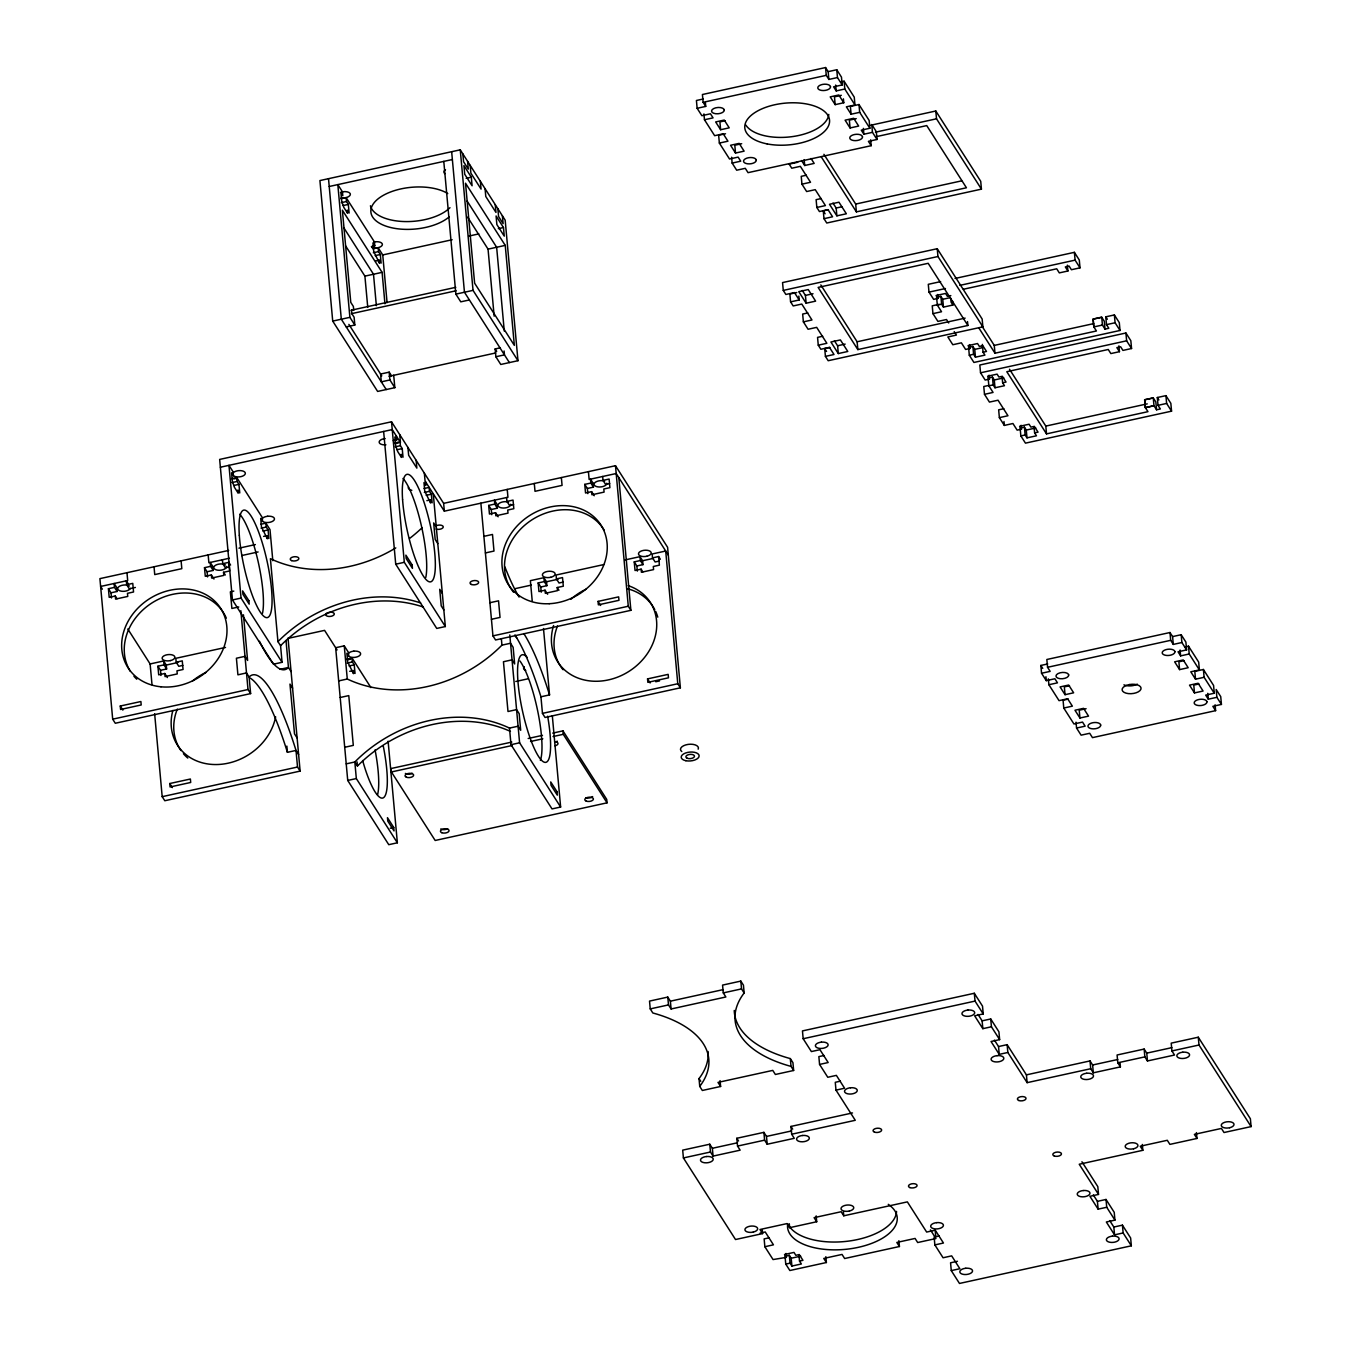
<?xml version="1.0" encoding="UTF-8"?>
<svg xmlns="http://www.w3.org/2000/svg" width="1351" height="1351" viewBox="0 0 1351 1351"><rect width="100%" height="100%" fill="white"/><g stroke="black" fill="none" stroke-linecap="round" stroke-linejoin="round"><path stroke-width="1.5" d="M731.6 157.223L732.141 163.083L736.683 170.209L745.279 168.318L748.049 172.658L871.192 145.688L868.423 141.348L877.019 139.474L872.459 132.347L863.88 134.222L861.262 130.152L869.858 128.261L859.692 112.336L851.096 114.21L846.368 106.83L854.963 104.956L844.797 89.014L836.201 90.905L833.601 86.819L842.197 84.944L837.468 77.547L828.872 79.439L828.163 71.637L825.562 67.55L702.419 94.519L703.128 102.321L705.729 106.408L697.133 108.283L696.424 100.481L703.297 98.978M500.309 347.815L495.141 348.946L495.851 356.748L500.782 364.466L517.973 360.7L505.173 220.162L460.252 149.826L319.917 180.561L332.718 321.099L377.638 391.435L394.83 387.669L393.698 375.223M828.163 71.637L836.759 69.745L841.47 77.125L842.197 84.944M703.128 102.321L826.272 75.352L828.872 79.439M329.222 186.489L452.365 159.519M840.643 81.972L844.088 81.212L854.254 97.137L854.963 104.956M340.976 198.749L346.126 197.618L374.43 241.93L374.784 245.831L371.356 246.591M703.939 113.906L704.462 119.749L713.058 117.875L710.457 113.788L701.861 115.679L697.133 108.283M341.33 202.65L346.481 201.519L348.338 204.423L349.115 213.019L347.275 210.131L347.562 213.238L343.863 207.463L341.735 201.468L340.942 192.855L342.799 195.743L342.445 191.842L337.818 184.614L349.892 317.333L354.823 325.034L346.228 326.925M725.065 120.779L719.914 121.911L720.623 129.73L729.219 127.838L724.254 120.07L715.658 121.945L720.623 129.73M841.335 95.313L834.462 96.833L835.171 104.635L843.767 102.76L843.412 98.843M466.163 178.315L471.313 177.184L472.09 185.779L464.71 174.228L463.933 165.616L471.313 177.184M343.171 205.538L348.338 204.423M725.521 133.766L718.648 135.269L719.357 143.071L729.523 158.996L738.119 157.121L740.736 161.191L732.141 163.083M869.858 128.261L869.149 120.459L858.983 104.534L850.387 106.408L851.096 114.21M719.357 143.071L727.953 141.196L723.224 133.8L714.645 135.691L704.462 119.749M741.682 143.73L734.809 145.232L735.518 153.035L744.114 151.16L739.149 143.392L730.553 145.266L735.518 153.035M856.23 118.635L849.357 120.138L850.066 127.957L858.662 126.065L853.697 118.297L845.101 120.171L850.066 127.957M870.669 125.255L935.804 111.002L980.725 181.321L981.434 189.14L826.761 223.016L823.992 218.676L823.266 210.857L828.433 209.726M875.448 132.178L936.513 118.804L981.434 189.14M875.786 136.755L926.735 125.592L966.438 187.772L856.399 211.871L821.222 156.8M372.96 248.837L378.128 247.706L382.738 254.934L387.078 302.641M373.332 252.738L378.483 251.607L380.323 254.495L381.117 263.107L379.259 260.219L375.831 260.963M797.749 162.255L789.153 164.147L791.77 168.216L800.349 166.342L810.532 182.267L801.937 184.158L801.227 176.339L806.378 175.208M375.173 255.626L380.323 254.495M498.316 228.657L503.467 227.525L504.261 236.138L496.864 224.57L496.087 215.974L503.467 227.525M382.367 255.018L452.146 239.735M468.561 236.138L478.828 233.892M801.548 160.549L804.706 165.498L814.18 163.42L811.022 158.472M345.62 245.916L364.905 276.128L382.097 272.362L384.951 303.772M467.632 217.173L488.049 249.141L505.24 245.392L514.343 345.366L474.623 283.186L465.521 183.212L505.24 245.392M821.273 198.529L816.122 199.661L816.831 207.463L819.432 211.55L828.028 209.658L832.571 216.785L823.992 218.676M816.831 207.463L825.427 205.588L815.244 189.664L806.648 191.538L801.937 184.158M351.091 310.24L455.777 287.324M351.412 313.685L456.081 290.769M832.993 203.089L836.168 208.037L841.842 206.787M823.924 154.318L855.69 204.069L961.659 180.848M332.718 321.099L349.892 317.333M443.787 161.394L455.861 294.13L473.036 290.364L517.973 360.7M836.877 215.839L846.351 213.779L838.954 202.211L829.497 204.288L836.877 215.839L836.168 208.037M469.371 299.956L460.775 301.83L455.861 294.13M829.869 347.443L824.701 348.575L825.427 356.377L828.197 360.717L982.869 326.841L982.16 319.039L937.239 248.702L782.55 282.579L783.276 290.397L785.877 294.467L794.472 292.593L799.184 299.973L790.588 301.864L789.879 294.045L796.752 292.542M391.503 375.781L389.189 372.15L380.594 374.041L381.303 381.843L389.899 379.952L394.83 387.669M389.071 376.321L495.8 352.932M783.276 290.397L937.949 256.521L982.869 326.841M495.851 356.748L504.447 354.874L504.092 350.973M802.274 290.448L805.432 295.396L813.015 293.741M806.142 303.215L815.616 301.138L808.236 289.57L798.762 291.647L806.142 303.215L805.432 295.396M940.634 281.616L928.289 284.318L928.998 292.12L933.625 299.365L937.915 298.419L937.56 294.518M955.039 278.458L1074.383 252.333L1079.297 260.034L1080.006 267.836L1071.411 269.727L1069.097 266.096L1065.314 266.924L1067.915 270.994L1059.319 272.885L1056.718 268.798L963.381 289.249M807.814 312.925L802.663 314.057L803.372 321.859L808.084 329.256L816.68 327.364L826.863 343.306L818.267 345.18L817.558 337.378L822.708 336.247M928.998 292.12L945.464 288.523M959.869 285.365L1075.092 260.135L1080.006 267.836M803.372 321.859L811.968 319.984L801.785 304.059L793.189 305.934L790.588 301.864M952.573 301.121L952.928 305.022L943.454 307.099L942.745 299.28L940.904 296.393L936.598 297.338L937.324 305.14L941.546 311.743L932.95 313.635L932.241 305.833L939.114 304.313M950.817 295.599L947.389 296.342L945.548 293.454L936.074 295.531L937.915 298.419M942.745 299.28L950.327 297.625M507.233 489.417L507.942 497.236L444.344 511.168L443.635 503.349L391.52 421.782L219.656 459.424L232.456 599.962L273.476 664.185L282.072 662.311L280.569 645.71L277.951 641.641L270.403 558.689A130.017 109.651 -32.6 0 0 395.775 547.898M937.324 305.14L941.613 304.195L943.454 307.099M220.365 467.226L392.229 429.584L400.436 442.436L399.727 434.634M393.259 440.662L396.687 439.919L396.333 436.018M834.428 340.79L837.603 345.755L845.169 344.1M231.612 478.676L236.763 477.545L262.195 517.382L262.55 521.283L260.709 518.396L261.486 526.991L267.312 538.779L267.025 535.671L263.597 536.415M394.88 442.925L400.031 441.794L400.386 445.695L402.226 448.583L403.02 457.195L401.163 454.308L401.45 457.415L397.751 451.622L395.623 445.627L394.847 437.032L396.687 439.919M820.817 284.926L857.125 341.769L965.138 318.127M233.74 478.946L237.168 478.186M395.286 443.567L398.714 442.807M231.967 482.577L237.117 481.463L238.958 484.35L239.752 492.946L237.894 490.058L238.181 493.166L234.483 487.39L232.355 481.395L231.578 472.782L233.419 475.67L233.064 471.769L228.961 465.352L241.052 598.071L282.072 662.311M395.235 446.826L400.386 445.695M233.807 485.482L238.958 484.35M397.076 449.714L402.226 448.583M825.427 356.377L834.006 354.502L829.463 347.376L820.868 349.267L818.267 345.18M838.312 353.557L847.786 351.48L840.39 339.928L830.916 342.006L838.312 353.557L837.603 345.755M967.873 325.473L928.171 263.31L818.132 287.408L857.834 349.588L967.873 325.473L967.519 321.572M1102.416 325.017L1105.017 329.104L1108.816 328.276L1106.503 324.645L1105.777 316.826L1114.372 314.952L1119.303 322.653L1120.013 330.471L973.936 362.456L969.309 355.229L968.599 347.427M970.035 347.106L972.889 346.481L974.747 349.369L975.456 357.171L984.93 355.11L983.072 352.206L982.363 344.404M969.562 344.606L969.917 348.507L965.61 349.453L961.388 342.833L952.81 344.725L947.845 336.956L956.424 335.065L954.228 331.62M974.747 349.369L982.312 347.714M981.789 325.844L994.268 345.4L1093.685 323.615M1106.503 324.645L1115.082 322.754L1120.013 330.471M969.309 355.229L973.598 354.283L975.456 357.171M983.072 352.206L986.5 351.463L982.802 345.687L979.391 346.43L977.533 343.542L968.059 345.62L969.917 348.507M979.103 328.327L994.978 353.202L1096.438 330.978L1093.854 326.942L1093.111 319.089L1101.724 317.249L1104.307 321.285L1105.017 329.104M1034.089 427.051L1034.613 432.894L1036.47 435.799L1026.996 437.859L1026.27 430.057L1024.43 427.169L1020.14 428.115L1020.849 435.917L1025.46 443.145L1171.553 411.16L1170.844 403.341L1165.913 395.64L1157.317 397.515L1158.027 405.334L1160.357 408.965L1156.557 409.792L1155.848 401.973L1153.264 397.937L1144.652 399.778L1145.378 407.63L1147.962 411.667L1046.518 433.891L1006.799 371.711L1108.259 349.487L1110.86 353.574L1119.455 351.682L1116.855 347.612L1120.638 346.785L1122.951 350.416L1131.547 348.524L1130.838 340.722L1125.907 333.005L979.83 365.006L980.539 372.808L985.166 380.053L989.456 379.107L989.101 375.206M260.726 524.289L265.894 523.158L269.997 529.575L272.818 560.682M423.994 488.522L429.162 487.39L429.517 491.308L431.357 494.196L432.134 502.792L430.293 499.904L426.865 500.664M261.081 528.19L266.248 527.059L268.089 529.947L268.866 538.559L267.025 535.671M424.349 492.423L429.517 491.308M980.539 372.808L1126.633 340.824L1131.547 348.524M262.938 531.078L268.089 529.947M426.207 495.327L431.357 494.196M1002.087 376.963L1002.628 382.806L1004.468 385.711L994.995 387.771L994.285 379.969L992.445 377.081L988.138 378.027L988.848 385.829L993.069 392.432L984.491 394.323L983.764 386.521L988.932 385.39M994.285 379.969L1003.759 377.892M228.674 550.431L99.906 578.633L112.69 719.171L115.291 723.258L250.627 693.603L249.108 677.02L246.507 672.933L237.911 674.825L236.408 658.224L245.004 656.35L247.605 660.436L243.45 614.806M238.941 548.185L255.356 544.588M443.635 503.349L615.482 465.707L667.597 547.29L680.38 687.811L545.061 717.465L542.46 713.379L540.94 696.795A130.017 27.949 77.6 0 0 515.255 635.494M988.848 385.829L993.154 384.883L994.995 387.771M1002.628 382.806L1006.039 382.063L1002.341 376.287L998.929 377.03L997.089 374.143L987.615 376.22L989.456 379.107M229.383 558.233L208.881 562.742L208.155 554.923M241.694 555.548L258.109 551.951M108.418 588.715L114.497 587.381L117.115 591.468L111.018 592.802L108.418 588.715L109.195 597.328L115.291 595.994L117.03 598.713M128.058 583.531L126.319 580.812L126.673 584.713L132.77 583.379L133.546 591.991L127.467 593.325L127.754 596.433L115.561 599.101L115.291 595.994M204.491 567.673L210.587 566.339L213.188 570.426L207.091 571.76L204.491 567.673L205.284 576.286L211.364 574.952L213.965 579.022M222.408 559.77L222.763 563.671L228.859 562.337L230.582 565.056M488.674 505.426L494.77 504.092L497.371 508.179L491.274 509.513L488.674 505.426L489.45 514.039L495.547 512.705L498.147 516.791M506.591 497.523L506.946 501.424L513.025 500.09L513.819 508.702L507.723 510.036L508.01 513.144L495.834 515.812L495.547 512.705M584.747 484.384L590.843 483.05L593.444 487.137L587.364 488.471L584.747 484.384L585.54 492.997L591.62 491.663L594.237 495.733M602.664 476.481L603.019 480.382L609.115 479.048L609.892 487.66L603.813 488.994L604.083 492.102L591.907 494.77L591.62 491.663M211.482 566.812L212.833 566.525L213.188 570.426M591.738 483.523L593.089 483.236L593.444 487.137M135.37 587.465L129.291 588.8L126.673 584.713M229.434 566.863L225.364 567.758L222.763 563.671M513.6 504.615L509.547 505.51L506.946 501.424M609.689 483.574L605.62 484.469L603.019 480.382M211.364 574.952L211.651 578.059L223.827 575.391L223.54 572.284L229.636 570.949L228.859 562.337M1003.827 408.694L998.659 409.826L999.368 417.628L1004.333 425.413L1012.929 423.522L1017.151 430.142L1021.457 429.196L1021.103 425.295M999.368 417.628L1007.964 415.753L998.034 400.217L989.439 402.091L984.491 394.323M233.807 591.113L230.362 591.873L231.882 608.457L238.755 606.954M483.894 536.347L492.49 534.456L493.993 551.056L485.397 552.931M232.456 599.962L241.052 598.071M395.725 564.194L404.321 562.32L445.34 626.543L436.745 628.435L395.725 564.194L383.633 431.476M1026.27 430.057L1035.744 427.98M1009.501 369.228L1045.809 426.089L1147.252 403.865M1145.378 407.63L1153.974 405.739L1153.264 397.937L1144.652 399.778L1145.378 407.63L1153.957 405.705L1156.557 409.792M1158.027 405.334L1166.622 403.442L1171.553 411.16M1020.849 435.917L1025.139 434.971L1026.996 437.859M1034.613 432.894L1038.041 432.151L1034.342 426.376L1030.931 427.119L1029.074 424.231L1019.6 426.308L1021.457 429.196M166.612 668.965L163.995 664.878L157.915 666.212L160.516 670.299L166.612 668.965L166.257 665.064L163.64 660.977L150.113 663.949L152.004 684.687M225.516 647.433L175.833 658.309L176.187 662.21L178.788 666.296L182.841 665.401M546.868 585.675L544.267 581.589L538.171 582.923L540.772 587.01L546.868 585.675L546.513 581.774L543.913 577.688L530.369 580.66L532.26 601.398M603.829 564.566L556.088 575.019L556.443 578.92L559.044 583.007L563.114 582.112M625.108 559.905L639.986 556.646L642.586 560.733L642.941 564.634L636.861 565.968L634.244 561.881L640.34 560.547L642.941 564.634M176.187 662.21L182.267 660.875L183.061 669.488L176.964 670.822L177.251 673.929L165.058 676.598L164.788 673.49L158.692 674.825L157.915 666.212M556.443 578.92L562.523 577.586L563.316 586.199L557.22 587.533L557.507 590.64L545.331 593.309L545.044 590.201L538.948 591.535L538.171 582.923M680.38 687.811L677.78 683.741L665.705 551.022L652.161 553.978L652.516 557.879L658.612 556.544L660.352 559.263M166.257 665.064L177.842 662.514M287.645 638.466L324.578 630.377L337.058 649.915M514.9 588.698L531.315 585.101M545.686 581.943L557.997 579.258M641.235 561.02L652.837 558.487M659.187 561.07L655.134 561.965L652.516 557.879M642.856 571.878L641.117 569.159L635.038 570.494L634.244 561.881M489.94 602.698L498.536 600.823L500.039 617.407L491.443 619.298M349.74 671.312L353.185 670.552L353.472 673.659L347.646 661.889L346.869 653.276L348.71 656.164L348.355 652.263L344.252 645.846L335.656 647.72L347.731 780.439L388.767 844.679L397.363 842.788L388.109 741.175M279.86 669.37L288.455 667.478L291.056 671.565M120.256 706.033L140.892 701.524L141.196 704.969L120.577 709.478L120.256 706.033L122.873 710.119M598.037 601.398L618.657 596.872L618.978 600.317L598.358 604.843L598.037 601.398L600.638 605.468M346.886 659.17L352.054 658.038L370.917 687.591M347.308 659.812L350.736 659.068M347.241 663.071L352.408 661.939L354.249 664.844L355.026 673.44L353.185 670.552M349.098 665.959L354.249 664.844M112.69 719.171L248.01 689.534L250.627 693.603M492.946 635.882L628.283 606.244L630.883 610.331L495.564 639.969L492.946 635.882L480.872 503.163M338.679 680.904L347.275 679.013A130.017 109.651 -32.6 0 0 501.947 645.136L510.543 643.262L513.144 647.332L514.647 663.932L512.046 659.845L503.45 661.737L507.993 711.504L516.572 709.63L519.189 713.7L520.692 730.283L518.092 726.213L509.496 728.088A130.017 109.651 -32.6 0 0 354.823 761.981L346.228 763.855M340.182 697.488L348.778 695.613L353.303 745.38L344.725 747.272M515.812 681.478L528.089 678.793M249.884 677.898A130.017 27.949 77.6 0 1 287.408 752.321L296.004 750.43L298.605 754.517M540.94 696.795L549.536 694.904L543.49 628.536M169.753 783.529L190.39 779.02L190.694 782.465L170.074 786.974L169.753 783.529L172.371 787.616M647.534 678.894L668.154 674.369L668.475 677.814L647.855 682.339L647.534 678.894L650.135 682.964M655.759 681.731L659.524 680.921M162.188 796.668L297.524 767.03L300.125 771.1L164.805 800.738L162.188 796.668L154.639 713.716M542.46 713.379L677.78 683.741M511.809 742.071L391.098 768.516L391.402 771.961L435.174 840.474L607.038 802.832L606.717 799.387L562.962 730.874L552.728 733.103M528.173 738.49L542.494 735.349M347.731 780.439L356.326 778.564L397.363 842.788M510.999 744.688L519.595 742.797L560.631 807.037L552.035 808.911L510.999 744.688L509.496 728.088M391.402 771.961L512.113 745.516M530.538 741.479L542.815 738.794M553.032 736.548L563.266 734.319L607.038 802.832M1076.021 722.194L1076.561 728.054L1081.104 735.164L1089.7 733.289L1092.469 737.629L1215.613 710.66L1212.843 706.32L1221.439 704.428L1216.879 697.319L1208.301 699.193L1205.683 695.106L1214.279 693.232L1204.113 677.307L1195.517 679.181L1190.788 671.802L1199.384 669.91L1189.218 653.985L1180.622 655.877L1178.021 651.79L1186.6 649.915L1181.889 642.519L1173.293 644.41L1172.584 636.591L1169.983 632.521L1046.839 659.491L1047.549 667.293L1050.149 671.379L1041.553 673.254L1040.844 665.452L1047.717 663.949M1172.584 636.591L1181.179 634.717L1185.891 642.097L1186.6 649.915M1047.549 667.293L1170.692 640.323L1173.293 644.41M1185.063 646.926L1188.508 646.183L1198.675 662.108L1199.384 669.91M1041.553 673.254L1046.282 680.651L1054.878 678.759L1057.478 682.846L1048.883 684.721L1048.342 678.861M390.287 828.214L393.732 827.471L394.036 830.916L387.788 821.121L387.467 817.676L393.732 827.471M1069.485 685.751L1064.335 686.882L1065.044 694.684L1073.64 692.81L1068.675 685.041L1060.079 686.916L1065.044 694.684M1184.05 660.673L1178.883 661.787L1179.592 669.606L1188.188 667.715L1183.223 659.947L1174.627 661.821L1179.592 669.606M1068.219 699.109L1063.068 700.223L1063.777 708.042L1073.944 723.967L1082.539 722.093L1085.14 726.163L1076.561 728.054M1214.279 693.232L1213.57 685.43L1203.403 669.488L1194.808 671.379L1195.517 679.181M1063.777 708.042L1072.373 706.151L1067.645 698.771L1059.049 700.645L1048.883 684.721M1086.103 708.701L1079.229 710.204L1079.939 718.006L1088.534 716.131L1083.57 708.346L1074.974 710.238L1079.939 718.006M1198.928 683.978L1193.777 685.109L1194.487 692.911L1203.082 691.036L1198.117 683.268L1189.522 685.143L1194.487 692.911M720.607 1086.474L717.989 1082.404L772.772 1070.397L775.373 1074.484L793.645 1070.482L791.027 1066.395A130.017 64.021 -5.2 0 1 744.148 992.985L743.438 985.166L740.821 981.096L722.565 985.099L723.275 992.901L725.875 996.987L671.092 1008.977L670.383 1001.175L667.782 997.089L649.527 1001.091L650.236 1008.893L652.837 1012.98A130.017 64.021 -5.2 0 1 699.734 1086.39L702.334 1090.477L720.607 1086.474L720.066 1080.614M670.383 1001.175L723.14 989.624M650.236 1008.893L668.492 1004.908L671.092 1008.977M723.275 992.901L741.53 988.898L744.148 992.985M1120.047 1062.984L1120.401 1066.885L1093.331 1072.812L1090.73 1068.725L1027.132 1082.658L1007.846 1052.48L999.25 1054.354L991.043 1041.503L999.639 1039.628L991.431 1026.777L982.836 1028.668L974.645 1015.817L983.224 1013.925L982.515 1006.123L974.307 993.272L802.46 1030.914L803.169 1038.733L811.377 1051.568L819.956 1049.693L828.163 1062.545L819.567 1064.419L818.858 1056.617L824.026 1055.486M803.169 1038.733L975.034 1001.091L983.224 1013.925M978.023 1014.432L982.126 1020.849L990.722 1018.975L998.929 1031.826L999.639 1039.628M840.423 1081.172L835.273 1082.303L835.982 1090.122L855.267 1120.3L791.669 1134.232L790.96 1126.43L852.515 1112.937M994.437 1040.118L998.541 1046.552L1007.137 1044.661L1026.422 1074.856L1027.132 1082.658M835.982 1090.122L844.578 1088.23L836.37 1075.379L827.775 1077.271L819.567 1064.419M791.669 1134.232L794.27 1138.319L767.199 1144.246L766.49 1136.427L763.889 1132.358L736.819 1138.285L737.545 1146.087L740.145 1150.174L713.075 1156.101L712.365 1148.282L709.765 1144.213L682.694 1150.14L683.403 1157.942L735.518 1239.526L762.572 1233.598L762.217 1229.68M1026.422 1074.856L1090.021 1060.923L1092.621 1064.993L1093.331 1072.812M957.437 1261.294L950.564 1262.797L951.273 1270.599L959.48 1283.45L1131.344 1245.808L1123.137 1232.956L1114.541 1234.848L1106.334 1221.996L1114.93 1220.122L1106.722 1207.27L1098.127 1209.145L1089.919 1196.311L1098.515 1194.419L1079.229 1164.241L1142.845 1150.309L1140.227 1146.222L1167.298 1140.295L1169.898 1144.381L1196.969 1138.454L1194.368 1134.367L1221.422 1128.44L1224.023 1132.526L1251.094 1126.599L1250.384 1118.78L1198.286 1037.213L1171.216 1043.141L1171.925 1050.943L1174.526 1055.03L1147.472 1060.957L1146.763 1053.138L1144.145 1049.068L1117.091 1054.996L1117.801 1062.798L1120.401 1066.885M712.365 1148.282L737.494 1142.777M766.49 1136.427L791.635 1130.922M1092.621 1064.993L1117.767 1059.505M1146.763 1053.138L1171.891 1047.633M683.403 1157.942L710.474 1152.015L713.075 1156.101M737.545 1146.087L764.598 1140.16L767.199 1144.246M1117.801 1062.798L1144.854 1056.87L1147.472 1060.957M1171.925 1050.943L1198.996 1045.015L1251.094 1126.599M760.089 1233.108L765.24 1231.977L773.447 1244.828L764.852 1246.72L764.142 1238.901L769.31 1237.769M762.572 1233.598L759.971 1229.511L787.042 1223.584L789.643 1227.671L816.713 1221.743L816.173 1215.883M816.713 1221.743L814.096 1217.656L841.166 1211.729L843.767 1215.799L907.365 1201.883L926.651 1232.061L935.247 1230.187L943.454 1243.021L934.858 1244.913L934.149 1237.111L939.3 1235.979M798.998 1255.231L799.522 1261.091L801.379 1263.979L791.906 1266.056L791.196 1258.237L789.339 1255.349L785.049 1256.295L785.758 1264.097L789.862 1270.514L826.39 1262.526L825.849 1256.666M786.012 1253.475L786.366 1257.376L773.059 1259.554L764.852 1246.72M791.196 1258.237L800.67 1256.16M785.758 1264.097L790.065 1263.151L791.906 1266.056M799.522 1261.091L802.95 1260.331L799.252 1254.555L795.84 1255.299L793.983 1252.411L784.526 1254.488L786.366 1257.376M1093.314 1194.926L1097.417 1201.343L1106.013 1199.468L1114.22 1212.303L1114.93 1220.122M898.888 1240.674L899.428 1246.517L844.645 1258.524L842.045 1254.437L823.772 1258.44L826.39 1262.526M1109.728 1220.612L1113.832 1227.029L1122.428 1225.154L1130.635 1238.006L1131.344 1245.808M951.273 1270.599L959.869 1268.724L951.661 1255.873L943.066 1257.764L934.858 1244.913M385.153 438.551L383.515 438.822A6.383 3.141 -5.2 0 0 379.276 442.706A6.383 3.141 -5.2 0 0 385.913 444.8M1105.777 316.826L1107.33 319.258M1157.317 397.515L1158.871 399.947M843.767 102.76L838.802 94.975L830.206 96.867L835.171 104.635M952.928 305.022L951.087 302.134L950.732 298.216M948.706 322.973L946.494 319.528L937.915 321.403L932.95 313.635M823.266 210.857L825.123 213.762M1040.844 665.452L1042.736 668.407M824.701 348.575L826.559 351.463M1081.931 1161.759L1097.806 1186.617L1098.515 1194.419M467.142 201.079L496.644 247.267L504.278 331.063M668.306 555.092L616.191 473.525L589.137 479.453L588.428 471.634M593.089 483.236L590.488 479.149L590.843 483.05M509.378 362.575L464.457 292.238L451.656 151.717M495.141 348.946L496.695 351.361M374.784 245.831L372.944 242.944L373.72 251.539L379.547 263.327L379.259 260.219M382.097 272.362L342.377 210.182L350.77 302.354L353.371 306.441L353.726 310.342M343.998 228.049L373.501 274.236L376.355 305.664M557.22 587.533L558.959 590.252M545.044 590.201L547.645 594.271M930.4 1229.849L935.939 1238.529L917.684 1242.532L915.083 1238.445L896.828 1242.447L899.428 1246.517M348.879 324.375L381.776 375.882M386.234 389.544L341.313 319.208L328.513 178.687M444.344 511.168L425.058 480.973L424.349 473.171M734.252 1010.447A130.017 64.021 -5.2 0 0 790.318 1058.593L792.936 1062.663L793.645 1070.482M514.883 635.004L516.741 637.892M436.289 527.008L433.671 522.921L435.191 539.505L437.792 543.592M790.96 1126.43L792.699 1129.149M442.317 593.359L439.717 589.289L441.22 605.873L443.837 609.96M708.11 1051.517A130.017 64.021 -5.2 0 1 699.024 1078.588L700.764 1081.307M736.819 1138.285L738.558 1141.004M510.442 731.398A130.017 109.651 -32.6 0 0 357.424 766.051L354.823 761.981L356.326 778.564M223.54 572.284L225.279 575.002M292.576 688.149L289.975 684.079L294.501 733.846L297.102 737.916M212.833 566.525L210.232 562.438L210.587 566.339M164.788 673.49L167.389 677.56M102.355 589.171L100.616 586.452L127.686 580.525L126.977 572.706M127.805 629.009L150.451 664.472M232.896 475.096L232.929 475.18A6.383 3.141 -5.2 0 0 239.347 476.886L240.985 476.633A6.383 3.141 -5.2 0 0 245.223 472.749A6.383 3.141 -5.2 0 0 238.587 470.655L236.965 470.925A6.383 3.141 -5.2 0 0 233.284 472.749M1221.439 704.428L1220.73 696.626L1216.17 689.5L1216.879 697.319M1215.089 704.8L1215.613 710.66M1207.76 693.333L1208.301 699.193M1203.403 669.488L1204.113 677.307M1165.913 395.64L1166.622 403.442M1188.508 646.183L1189.218 653.985M1181.179 634.717L1181.889 642.519M1180.082 650.017L1180.622 655.877M1169.983 632.521L1170.692 640.323M1198.286 1037.213L1198.996 1045.015M1125.907 333.005L1126.633 340.824M1196.429 1132.594L1196.969 1138.454M1118.915 345.839L1119.455 351.682M1114.372 314.952L1115.082 322.754M1074.383 252.333L1075.092 260.135M1144.145 1049.068L1144.854 1056.87M1067.374 265.151L1067.915 270.994M1142.304 1144.449L1142.845 1150.309M1122.428 1225.154L1123.137 1232.956M1045.809 426.089L1046.518 433.891M1113.832 1227.029L1114.541 1234.848M1106.013 1199.468L1106.722 1207.27M1090.021 1060.923L1090.73 1068.725M1097.417 1201.343L1098.127 1209.145M1024.43 427.169L1025.139 434.971M1045.927 676.733L1046.282 680.651M1003.979 421.512L1004.333 425.413M994.268 345.4L994.978 353.202M992.445 377.081L993.154 384.883M972.889 346.481L973.598 354.283M935.804 111.002L936.513 118.804M937.239 248.702L937.949 256.521M940.904 296.393L941.613 304.195M1007.137 1044.661L1007.846 1052.48M998.541 1046.552L999.25 1054.354M990.722 1018.975L991.431 1026.777M982.126 1020.849L982.836 1028.668M974.307 993.272L975.034 1001.091M877.019 139.474L876.309 131.655L871.75 124.528L872.459 132.347M870.669 139.828L871.192 145.688M863.34 128.362L863.88 134.222M858.983 104.534L859.692 112.336M855.69 204.069L856.399 211.871M844.088 81.212L844.797 89.014M836.759 69.745L837.468 77.547M835.661 85.045L836.201 90.905M857.125 341.769L857.834 349.588M935.23 1230.71L935.77 1236.57M825.562 67.55L826.272 75.352M804.183 159.638L804.706 165.498M798.829 296.072L799.184 299.973M843.412 1211.898L843.767 1215.799M705.374 102.507L705.729 106.408M790.318 1058.593L791.027 1066.395M789.288 1223.753L789.643 1227.671M789.339 1255.349L790.065 1263.151M763.889 1132.358L764.598 1140.16M740.821 981.096L741.53 988.898M658.612 556.544L659.389 565.157L653.31 566.491L653.58 569.598L641.404 572.267L641.117 569.159M709.765 1144.213L710.474 1152.015M699.024 1078.588L699.734 1086.39M639.986 556.646L640.34 560.547M636.861 565.968L637.334 571.118M667.782 997.089L668.492 1004.908M618.809 477.595L630.883 610.331M615.482 465.707L628.283 606.244M587.364 488.471L587.837 493.639M561.357 477.562L562.067 485.381L535.013 491.308L534.287 483.489M562.962 730.874L563.266 734.319M543.913 577.688L544.267 581.589M540.772 587.01L541.244 592.177M552.323 715.794L560.631 807.037M502.403 215.822L503.112 223.624L498.57 216.498L497.86 208.696M495.243 204.626L495.969 212.428L485.786 196.503L485.077 188.684M488.049 249.141L494.162 316.185M480.365 181.304L481.074 189.106L470.891 173.181L470.182 165.379M467.581 161.293L468.29 169.095L463.562 161.715L462.853 153.913M509.783 634.97L519.595 742.797M497.371 508.179L497.016 504.278L494.415 500.191L494.77 504.092M460.252 149.826L473.036 290.364M491.274 509.513L491.747 514.68M501.373 638.922L501.947 645.136M433.266 493.824L445.34 626.543M430.293 499.904L430.581 503.011L424.754 491.24L423.978 482.628L425.818 485.516L425.464 481.615M416.142 460.319L416.851 468.121L408.644 455.287L407.934 447.468M378.128 247.706L378.483 251.607M389.189 372.15L389.899 379.952M391.52 421.782L404.321 562.32M364.905 276.128L367.759 307.369M346.126 197.618L346.481 201.519M354.823 325.034L354.114 317.232L351.8 313.601L351.48 310.156M352.054 658.038L352.408 661.939M357.052 761.896L357.424 766.051M344.252 645.846L347.275 679.013M288.05 638.381L300.125 771.1M286.007 640.526L288.455 667.478A130.017 27.949 77.6 0 1 259.493 641.269M297.524 767.03L296.004 750.43A130.017 27.949 77.6 0 0 249.108 677.02M286.851 746.09L287.408 752.321M265.894 523.158L266.248 527.059M236.763 477.545L237.117 481.463M240.85 610.72L248.01 689.534M207.091 571.76L207.564 576.911M181.102 560.851L181.811 568.67L154.74 574.597L154.031 566.778M163.64 660.977L163.995 664.878M160.516 670.299L160.989 675.449M117.115 591.468L116.76 587.567L114.143 583.48L114.497 587.381M111.018 592.802L111.491 597.969M681.782 751.544A9.001 4.441 -5.2 0 1 688.081 744.401A9.001 4.441 -5.2 0 1 698.18 749.163M280.569 645.71A130.017 109.651 -32.6 0 1 423.235 607.004M277.951 641.641A130.017 109.651 -32.6 0 1 420.617 602.934M422.137 527.701A130.017 109.651 -32.6 0 1 409.539 538.492M239.735 514.224A55.036 11.838 77.6 0 1 257.889 560.53A55.036 11.838 77.6 0 1 262.516 613.219M403.003 478.474A55.036 11.838 77.6 0 1 421.157 524.762A55.036 11.838 77.6 0 1 425.785 577.468M275.638 716.824A55.036 46.424 -32.6 0 1 212.377 764.446A55.036 46.424 -32.6 0 1 172.844 710.491M192.298 681.14A55.036 46.424 -32.6 0 1 206.146 672.325M187.789 758.063A55.036 46.424 -32.6 0 1 183.432 753.74M180.95 750.548A55.036 46.424 -32.6 0 1 177.268 709.14M136.772 679.198A55.036 46.424 -32.6 0 1 133.935 676.243M130.338 671.379A55.036 46.424 -32.6 0 1 155.416 600.874A55.036 46.424 -32.6 0 1 226.326 618.167M519.932 660.96A55.036 11.838 77.6 0 1 537.715 711.082A55.036 11.838 77.6 0 1 540.383 760.41M547.645 716.216A55.036 11.838 77.6 0 1 542.646 761.288A55.036 11.838 77.6 0 1 519.493 694.752A55.036 11.838 77.6 0 1 527.194 657.43M375.054 749.873A55.036 11.838 77.6 0 1 377.554 794.76M383.245 745.972A55.036 11.838 77.6 0 1 383.583 797.63A55.036 11.838 77.6 0 1 362.642 760.545M523.85 633.602A130.017 27.949 77.6 0 1 549.536 694.904M519.088 597.074A130.017 27.949 77.6 0 1 504.886 566.88M513.566 592.228A55.036 46.424 -32.6 0 1 530.538 520.76A55.036 46.424 -32.6 0 1 604.285 530.335M655.657 611.395A55.036 46.424 -32.6 0 1 657.768 617.154M563.08 669.724A55.036 46.424 -32.6 0 1 557.456 626.037M627.269 588.698A55.036 46.424 -32.6 0 1 654.762 609.588M628.232 585.659A55.036 46.424 -32.6 0 1 652.297 644.815A55.036 46.424 -32.6 0 1 585.912 680.313A55.036 46.424 -32.6 0 1 553.589 625.547M570.831 599.337A55.036 46.424 -32.6 0 1 586.182 589.137M328.681 612.375A4.323 2.128 -5.2 0 1 334.254 613.726A4.323 2.128 -5.2 0 1 329.83 616.461A4.323 2.128 -5.2 0 1 325.777 614.148M326.165 613.607A4.323 2.128 -5.2 0 1 327.651 612.678M435.731 526.012A4.323 2.128 -5.2 0 1 441.828 525.438A4.323 2.128 -5.2 0 1 442.115 528.444A4.323 2.128 -5.2 0 1 436.035 529.001M606.768 483.202A6.383 3.141 -5.2 0 1 601.617 486.833A6.383 3.141 -5.2 0 1 594.372 485.229L594.068 484.452A6.383 3.141 -5.2 0 1 598.409 480.973L600.03 480.703A6.383 3.141 -5.2 0 1 604.64 481.176M510.678 504.244A6.383 3.141 -5.2 0 1 505.544 507.875A6.383 3.141 -5.2 0 1 498.299 506.27L497.979 505.494A6.383 3.141 -5.2 0 1 502.319 502.015L503.957 501.745A6.383 3.141 -5.2 0 1 508.55 502.217M411.819 490.295A6.383 3.141 -5.2 0 1 408.424 487.069M226.512 566.491A6.383 3.141 -5.2 0 1 221.361 570.122A6.383 3.141 -5.2 0 1 214.117 568.518L213.796 567.741A6.383 3.141 -5.2 0 1 218.136 564.262L219.774 563.992A6.383 3.141 -5.2 0 1 225.465 565.005M525.725 670.417A6.383 3.141 -5.2 0 1 524.256 666.752M130.304 588.361A6.383 3.141 -5.2 0 1 124.444 591.282A6.383 3.141 -5.2 0 1 118.044 589.56L117.723 588.783A6.383 3.141 -5.2 0 1 122.063 585.304L123.701 585.034A6.383 3.141 -5.2 0 1 129.392 586.047M896.54 1211.408A55.036 27.104 -5.2 0 1 847.668 1241.214A55.036 27.104 -5.2 0 1 788.393 1224.732M888.266 1204.332A55.036 27.104 -5.2 0 1 855.791 1247.851A55.036 27.104 -5.2 0 1 787.734 1223.803M412.207 773.245A4.323 2.128 -5.2 0 1 405.384 773.431M592.633 796.583A4.323 2.128 -5.2 0 1 585.912 797.664M447.637 828.703A4.323 2.128 -5.2 0 1 440.814 828.906M557.203 741.125A4.323 2.128 -5.2 0 1 554.687 742.358M554.602 741.699A4.323 2.128 -5.2 0 1 557.997 743.455A4.323 2.128 -5.2 0 1 555.008 745.786M1137.322 684.163A9.508 4.678 -5.2 0 1 1135.313 685.008L1132.999 685.599A9.508 4.678 -5.2 0 1 1123.931 684.839M828.805 114.43A42.556 20.957 -5.2 0 1 791.534 136.721A42.556 20.957 -5.2 0 1 745.853 125.103M449.292 216.785A42.556 20.957 -5.2 0 1 386.352 226.276A42.556 20.957 -5.2 0 1 384.275 194.814A42.556 20.957 -5.2 0 1 447.755 193.565M449.967 207.699A42.556 20.957 -5.2 0 1 404.726 221.564A42.556 20.957 -5.2 0 1 370.427 205.774M371.778 247.52A6.383 3.141 -5.2 0 0 378.787 247.52A6.383 3.141 -5.2 0 0 382.367 244.244L382.046 243.467A6.383 3.141 -5.2 0 0 373.991 242.032M444.935 173.62A6.383 3.141 -5.2 0 1 444.209 172.928L443.888 172.151A6.383 3.141 -5.2 0 1 445.492 169.753M341.161 197.803A6.383 3.141 -5.2 0 0 350.365 194.172L350.061 193.379A6.383 3.141 -5.2 0 0 340.503 192.399M1129.453 684.552L1127.139 685.143A9.508 4.678 -5.2 0 0 1122.698 691.222A9.508 4.678 -5.2 0 0 1133.709 693.401L1136.022 692.827A9.508 4.678 -5.2 0 0 1140.464 686.73A9.508 4.678 -5.2 0 0 1129.453 684.552M1102.433 325.051L1093.82 326.908L1093.111 319.089L1101.724 317.249L1102.433 325.051M267.718 516.251L266.096 516.521A6.383 3.141 -5.2 0 0 261.756 520L262.06 520.794A6.383 3.141 -5.2 0 0 268.477 522.499L270.116 522.229A6.383 3.141 -5.2 0 0 274.354 518.345A6.383 3.141 -5.2 0 0 267.718 516.251M646.859 556.24L645.221 556.511A6.383 3.141 -5.2 0 1 638.803 554.805L638.499 554.011A6.383 3.141 -5.2 0 1 643.633 550.381A6.383 3.141 -5.2 0 1 650.878 551.968L651.199 552.762A6.383 3.141 -5.2 0 1 646.859 556.24M550.769 577.282L549.148 577.553A6.383 3.141 -5.2 0 1 542.73 575.847L542.41 575.053A6.383 3.141 -5.2 0 1 547.56 571.422A6.383 3.141 -5.2 0 1 554.805 573.01L555.109 573.803A6.383 3.141 -5.2 0 1 550.769 577.282M170.513 660.571L168.892 660.842A6.383 3.141 -5.2 0 1 162.475 659.136L162.154 658.342A6.383 3.141 -5.2 0 1 167.304 654.711A6.383 3.141 -5.2 0 1 174.549 656.299L174.853 657.093A6.383 3.141 -5.2 0 1 170.513 660.571M353.878 651.148L352.256 651.402A6.383 3.141 -5.2 0 0 347.899 654.88L348.22 655.674A6.383 3.141 -5.2 0 0 354.637 657.38L356.276 657.11A6.383 3.141 -5.2 0 0 360.514 653.242A6.383 3.141 -5.2 0 0 353.878 651.148M967.941 1010.058L966.32 1010.312A6.383 3.141 -5.2 0 0 962.081 1014.196A6.383 3.141 -5.2 0 0 968.701 1016.29L970.339 1016.02A6.383 3.141 -5.2 0 0 974.679 1012.541L974.358 1011.764A6.383 3.141 -5.2 0 0 967.941 1010.058M821.391 1042.145L819.753 1042.415A6.383 3.141 -5.2 0 0 815.413 1045.894L815.734 1046.687A6.383 3.141 -5.2 0 0 822.151 1048.393L823.772 1048.123A6.383 3.141 -5.2 0 0 828.011 1044.239A6.383 3.141 -5.2 0 0 821.391 1042.145M997.072 1055.655L995.434 1055.925A6.383 3.141 -5.2 0 0 991.212 1059.809A6.383 3.141 -5.2 0 0 997.832 1061.903L999.47 1061.633A6.383 3.141 -5.2 0 0 1003.81 1058.154L1003.489 1057.36A6.383 3.141 -5.2 0 0 997.072 1055.655M850.522 1087.758L848.884 1088.028A6.383 3.141 -5.2 0 0 844.544 1091.507L844.865 1092.284A6.383 3.141 -5.2 0 0 851.282 1093.989L852.903 1093.736A6.383 3.141 -5.2 0 0 857.142 1089.852A6.383 3.141 -5.2 0 0 850.522 1087.758M1182.834 1052.193L1181.196 1052.463A6.383 3.141 -5.2 0 0 1176.856 1055.942L1177.177 1056.735A6.383 3.141 -5.2 0 0 1184.405 1058.34A6.383 3.141 -5.2 0 0 1189.555 1054.692L1189.252 1053.915A6.383 3.141 -5.2 0 0 1182.834 1052.193M1086.744 1073.251L1085.123 1073.505A6.383 3.141 -5.2 0 0 1080.766 1076.983L1081.087 1077.777A6.383 3.141 -5.2 0 0 1088.332 1079.381A6.383 3.141 -5.2 0 0 1093.483 1075.734L1093.162 1074.957A6.383 3.141 -5.2 0 0 1086.744 1073.251M802.562 1135.482L800.94 1135.752A6.383 3.141 -5.2 0 0 796.6 1139.231L796.904 1140.024A6.383 3.141 -5.2 0 0 804.149 1141.629A6.383 3.141 -5.2 0 0 809.3 1137.981L808.979 1137.204A6.383 3.141 -5.2 0 0 802.562 1135.482M706.489 1156.524L704.85 1156.794A6.383 3.141 -5.2 0 0 700.51 1160.273L700.831 1161.066A6.383 3.141 -5.2 0 0 708.076 1162.671A6.383 3.141 -5.2 0 0 713.21 1159.023L712.906 1158.246A6.383 3.141 -5.2 0 0 706.489 1156.524M1229.646 1127.73L1228.025 1128.001A6.383 3.141 -5.2 0 1 1221.608 1126.295L1221.287 1125.501A6.383 3.141 -5.2 0 1 1226.438 1121.87A6.383 3.141 -5.2 0 1 1233.683 1123.475L1233.987 1124.252A6.383 3.141 -5.2 0 1 1229.646 1127.73M1133.573 1148.789L1131.935 1149.042A6.383 3.141 -5.2 0 1 1125.518 1147.337L1125.214 1146.56A6.383 3.141 -5.2 0 1 1130.348 1142.912A6.383 3.141 -5.2 0 1 1137.593 1144.517L1137.914 1145.31A6.383 3.141 -5.2 0 1 1133.573 1148.789M849.391 1211.02L847.752 1211.29A6.383 3.141 -5.2 0 1 841.335 1209.584L841.031 1208.79A6.383 3.141 -5.2 0 1 846.165 1205.16A6.383 3.141 -5.2 0 1 853.41 1206.764L853.731 1207.541A6.383 3.141 -5.2 0 1 849.391 1211.02M753.301 1232.061L751.68 1232.332A6.383 3.141 -5.2 0 1 745.262 1230.626L744.941 1229.832A6.383 3.141 -5.2 0 1 750.092 1226.201A6.383 3.141 -5.2 0 1 757.337 1227.806L757.641 1228.583A6.383 3.141 -5.2 0 1 753.301 1232.061M1083.232 1190.535L1081.594 1190.805A6.383 3.141 -5.2 0 0 1077.355 1194.689A6.383 3.141 -5.2 0 0 1083.992 1196.783L1085.613 1196.513A6.383 3.141 -5.2 0 0 1089.953 1193.034L1089.649 1192.257A6.383 3.141 -5.2 0 0 1083.232 1190.535M936.665 1222.638L935.044 1222.908A6.383 3.141 -5.2 0 0 930.704 1226.387L931.008 1227.181A6.383 3.141 -5.2 0 0 937.425 1228.886L939.063 1228.616A6.383 3.141 -5.2 0 0 943.302 1224.732A6.383 3.141 -5.2 0 0 936.665 1222.638M1112.363 1236.148L1110.725 1236.418A6.383 3.141 -5.2 0 0 1106.486 1240.286A6.383 3.141 -5.2 0 0 1113.123 1242.38L1114.744 1242.126A6.383 3.141 -5.2 0 0 1119.084 1238.647L1118.78 1237.854A6.383 3.141 -5.2 0 0 1112.363 1236.148M965.796 1268.251L964.175 1268.505A6.383 3.141 -5.2 0 0 959.835 1271.983L960.139 1272.777A6.383 3.141 -5.2 0 0 966.556 1274.483L968.194 1274.213A6.383 3.141 -5.2 0 0 972.433 1270.345A6.383 3.141 -5.2 0 0 965.796 1268.251M412.139 564.938L405.891 555.143L406.212 558.588L412.46 568.366L412.139 564.938M557 791.703L550.735 781.925L551.056 785.353L557.304 795.148L557 791.703M248.871 600.688L242.623 590.894L242.944 594.339L249.192 604.133L248.871 600.688M1206.916 701.794L1206.595 701A6.383 3.141 -5.2 0 0 1199.35 699.396A6.383 3.141 -5.2 0 0 1194.2 703.044L1194.52 703.82A6.383 3.141 -5.2 0 0 1201.765 705.425A6.383 3.141 -5.2 0 0 1206.916 701.794M1174.914 651.706L1174.61 650.912A6.383 3.141 -5.2 0 0 1167.365 649.324A6.383 3.141 -5.2 0 0 1162.215 652.955L1162.535 653.749A6.383 3.141 -5.2 0 0 1169.763 655.336A6.383 3.141 -5.2 0 0 1174.914 651.706M1100.677 725.065L1100.373 724.271A6.383 3.141 -5.2 0 0 1093.128 722.667A6.383 3.141 -5.2 0 0 1087.977 726.314L1088.298 727.091A6.383 3.141 -5.2 0 0 1095.526 728.696A6.383 3.141 -5.2 0 0 1100.677 725.065M862.495 136.823L862.174 136.046A6.383 3.141 -5.2 0 0 854.93 134.441A6.383 3.141 -5.2 0 0 849.779 138.072L850.1 138.866A6.383 3.141 -5.2 0 0 857.345 140.47A6.383 3.141 -5.2 0 0 862.495 136.823M1068.692 674.976L1068.371 674.183A6.383 3.141 -5.2 0 0 1057.968 673.609A6.383 3.141 -5.2 0 0 1059.995 678.692A6.383 3.141 -5.2 0 0 1068.692 674.976M830.493 86.734L830.19 85.957A6.383 3.141 -5.2 0 0 822.945 84.353A6.383 3.141 -5.2 0 0 817.794 87.984L818.115 88.778A6.383 3.141 -5.2 0 0 825.343 90.382A6.383 3.141 -5.2 0 0 830.493 86.734M756.256 160.094L755.952 159.3A6.383 3.141 -5.2 0 0 748.707 157.695A6.383 3.141 -5.2 0 0 743.557 161.343L743.877 162.12A6.383 3.141 -5.2 0 0 751.122 163.724A6.383 3.141 -5.2 0 0 756.256 160.094M724.271 110.005L723.95 109.211A6.383 3.141 -5.2 0 0 713.548 108.637A6.383 3.141 -5.2 0 0 715.574 113.72A6.383 3.141 -5.2 0 0 724.271 110.005M685.852 760.714A9.001 4.441 -5.2 0 0 699.143 755.8A9.001 4.441 -5.2 0 0 685.497 753.031A9.001 4.441 -5.2 0 0 685.852 760.714M687.271 758.283A4.323 2.128 -5.2 0 0 694.38 756.678A4.323 2.128 -5.2 0 0 688.841 754.567A4.323 2.128 -5.2 0 0 687.271 758.283M874.452 1132.121A4.323 2.128 -5.2 0 0 881.561 1130.5A4.323 2.128 -5.2 0 0 876.039 1128.406A4.323 2.128 -5.2 0 0 874.452 1132.121M909.898 1187.597A4.323 2.128 -5.2 0 0 916.991 1185.975A4.323 2.128 -5.2 0 0 911.469 1183.864A4.323 2.128 -5.2 0 0 909.898 1187.597M1054.253 1155.983A4.323 2.128 -5.2 0 0 1061.362 1154.362A4.323 2.128 -5.2 0 0 1055.823 1152.251A4.323 2.128 -5.2 0 0 1054.253 1155.983M1018.823 1100.508A4.323 2.128 -5.2 0 0 1025.933 1098.887A4.323 2.128 -5.2 0 0 1020.393 1096.776A4.323 2.128 -5.2 0 0 1018.823 1100.508M239.313 535.317A55.036 11.838 77.6 0 0 266.316 617.61A55.036 11.838 77.6 0 0 260.929 538.542A55.036 11.838 77.6 0 0 239.313 535.317M402.581 499.566A55.036 11.838 77.6 0 0 429.584 581.859A55.036 11.838 77.6 0 0 424.197 502.775A55.036 11.838 77.6 0 0 402.581 499.566M160.972 686.798A55.036 46.424 -32.6 0 0 225.127 617.914A55.036 46.424 -32.6 0 0 136.839 609.25A55.036 46.424 -32.6 0 0 160.972 686.798M549.182 603.711A55.036 46.424 -32.6 0 0 602.664 528.005A55.036 46.424 -32.6 0 0 511.894 532.378A55.036 46.424 -32.6 0 0 549.182 603.711M291.664 560.631A4.323 2.128 -5.2 0 0 298.774 559.01A4.323 2.128 -5.2 0 0 293.251 556.899A4.323 2.128 -5.2 0 0 291.664 560.631M471.465 584.476A4.323 2.128 -5.2 0 0 478.575 582.855A4.323 2.128 -5.2 0 0 473.036 580.744A4.323 2.128 -5.2 0 0 471.465 584.476M586.216 801.109A4.323 2.128 -5.2 0 0 593.325 799.488A4.323 2.128 -5.2 0 0 587.803 797.377A4.323 2.128 -5.2 0 0 586.216 801.109M406.431 777.247A4.323 2.128 -5.2 0 0 413.541 775.626A4.323 2.128 -5.2 0 0 408.002 773.532A4.323 2.128 -5.2 0 0 406.431 777.247M441.861 832.723A4.323 2.128 -5.2 0 0 448.971 831.101A4.323 2.128 -5.2 0 0 443.432 828.99A4.323 2.128 -5.2 0 0 441.861 832.723M767.165 143.915A42.556 20.957 -5.2 0 0 829.565 120.408A42.556 20.957 -5.2 0 0 764.767 107.692A42.556 20.957 -5.2 0 0 767.165 143.915"/></g></svg>
